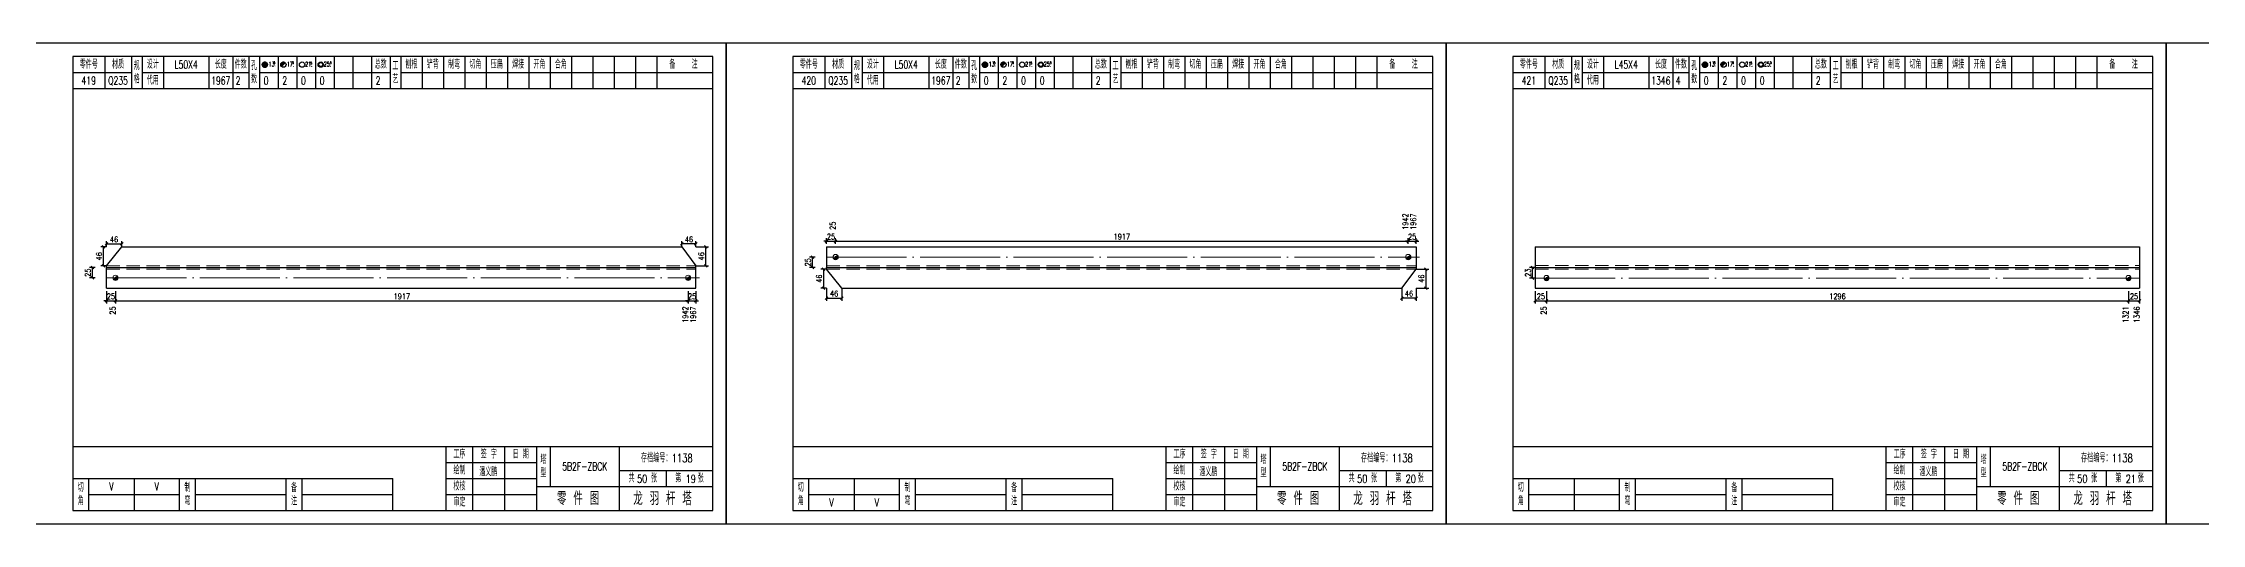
# Model space of a CAD drawing. Header units: millimetres. Extents: x 0 to 30240, y -10896 to -1348.
# Drawn here: x 4874 to 5683, y -3152 to -2972 of the extents above; entities that cross this region are included whole.
import ezdxf
from ezdxf.enums import TextEntityAlignment as Align

# ---------------------------------------------------------------- set-up
doc = ezdxf.new("R2010")
doc.units = ezdxf.units.MM
doc.header["$LTSCALE"] = 20
doc.header["$PDMODE"] = 1
doc.linetypes.add('DASHDOT2X', pattern=[1.75, 1.5, -0.125, 0, -0.125])
doc.linetypes.add('HIDDEN', pattern=[0.375, 0.25, -0.125])
for name, color, linetype, lineweight in [('1', 7, 'Continuous', 25), ('11', 3, 'Continuous', 13), ('2', 1, 'HIDDEN', 13), ('5', 1, 'Continuous', 13), ('7', 2, 'DASHDOT2X', 13)]:
    doc.layers.add(name, color=color, linetype=linetype, lineweight=lineweight)
doc.styles.get("Standard").update_dxf_attribs({"font": 'simplex', "width": 0.7, "bigfont": 'gbhzfs.shx'})
doc.styles.add('SYMBOL_TXT', font='txt.shx', dxfattribs={"width": 0.6})
doc.styles.add('TITLE_TXT', font='simplex.shx', dxfattribs={"width": 0.75, "height": 2.5, "bigfont": 'gbhzfs.shx'})
doc.dimstyles.get("Standard").update_dxf_attribs({"dimtxt": 2.1, "dimasz": 1, "dimexe": 1.05, "dimexo": 0, "dimgap": 0.63, "dimtad": 1, "dimzin": 0, "dimdsep": 46, "dimtxsty": 'standard', "dimblk": 'OBLIQUE', "dimblk1": 'OBLIQUE', "dimblk2": 'OBLIQUE', "dimcen": 0.09, "dimadec": 0, "dimazin": 0, "dimtfac": 1, "dimtdec": 1, "dimtix": 1, "dimtmove": 0, "dimatfit": 3, "dimfxl": 0, "dimtolj": 1, "dimtzin": 0, "dimarcsym": 0})
pattern_1 = [(0, (-3, 0), (0, 0.0125), [])]

# ---------------------------------------------------------------- blocks, each defined once
blk = doc.blocks.new('M12_HOLE')
h = blk.add_hatch()
h.set_pattern_fill('LINE', scale=0.1, style=0)
h.set_pattern_definition(pattern_1)
h.paths.add_polyline_path([(-5, 0, 1), (-1, 0, 1)])
at = {"color": 7}
blk.add_circle((-3, 0), 2, dxfattribs=at)
at = {"color": 7, "attachment_point": 1, "style": 'SYMBOL_TXT'}
for s, insert, char_height, width in [('13\\f??|b0|i0|c0|p54;.', (-0.1, 2.1), 3.5, 5.707), ('5', (3.7, 2.3), 1.8, 2.931)]:
    blk.add_mtext(s, dxfattribs=dict(at, insert=insert, char_height=char_height, width=width))
blk = doc.blocks.new('M16_HOLE')
h = blk.add_hatch()
h.set_pattern_fill('LINE', scale=0.1, style=0)
h.set_pattern_definition(pattern_1)
h.paths.add_polyline_path([(-1.6, 1.4, 0.668179), (-5, 0, 0.198912), (-4.4, -1.4)])
at = {"color": 7}
blk.add_circle((-3, 0), 2, dxfattribs=at)
at = {"color": 7, "attachment_point": 1, "style": 'SYMBOL_TXT'}
for s, insert, char_height, width in [('17.', (-0.4, 2.1), 3.5, 6.316), ('5', (3.6, 2.3), 1.8, 1.822)]:
    blk.add_mtext(s, dxfattribs=dict(at, insert=insert, char_height=char_height, width=width))
blk = doc.blocks.new('M20_HOLE')
at = {"color": 7}
blk.add_circle((-3, 0), 2, dxfattribs=at)
at = {"color": 7, "attachment_point": 1, "style": 'SYMBOL_TXT'}
for s, insert, char_height, width in [('21.', (-0.7, 2), 3.5, 6.074), ('5', (3.3, 2), 1.8, 1.458)]:
    blk.add_mtext(s, dxfattribs=dict(at, insert=insert, char_height=char_height, width=width))
blk = doc.blocks.new('M24_HOLE')
at = {"color": 7}
for radius in [2, 1.5]:
    blk.add_circle((-3, 0), radius, dxfattribs=at)
at = {"color": 7, "attachment_point": 1, "style": 'SYMBOL_TXT'}
for s, insert, char_height, width in [('25.', (-0.7, 2.1), 3.5, 2.429), ('5', (3.9, 2.3), 1.8, 1.944)]:
    blk.add_mtext(s, dxfattribs=dict(at, insert=insert, char_height=char_height, width=width))
blk = doc.blocks.new('JgCard')
for p, q in [((270, 180), (0, 180)), ((0, 180), (0, 0)), ((270, 0), (270, 180)), ((265, 175), (25, 175)), ((25, 175), (25, 5)), ((37, 175), (37, 163)), ((47, 175), (47, 163)), ((51, 175), (51, 163)), ((59, 175), (59, 163)), ((76, 175), (76, 163)), ((85, 175), (85, 163)), ((91, 175), (91, 163)), ((95, 175), (95, 163)), ((102, 175), (102, 163)), ((109, 175), (109, 163)), ((116, 175), (116, 163)), ((123, 175), (123, 163)), ((130, 175), (130, 163)), ((137, 175), (137, 163)), ((144, 175), (144, 163)), ((148, 175), (148, 163)), ((156, 175), (156, 163)), ((164, 175), (164, 163)), ((172, 175), (172, 163)), ((180, 175), (180, 163)), ((188, 175), (188, 163)), ((196, 175), (196, 163)), ((204, 175), (204, 163)), ((212, 175), (212, 163)), ((220, 175), (220, 163)), ((228, 175), (228, 163)), ((236, 175), (236, 163)), ((244, 175), (244, 163)), ((265, 5), (265, 175)), ((25, 169), (47, 169)), ((25, 163), (265, 163)), ((51, 169), (91, 169)), ((95, 169), (144, 169)), ((148, 169), (265, 169)), ((25, 29), (265, 29)), ((165, 5), (165, 29)), ((175, 5), (175, 29)), ((187, 5), (187, 29)), ((199, 5), (199, 29)), ((204, 29), (204, 14)), ((230, 5), (230, 29)), ((25, 17), (145, 17)), ((31, 5), (31, 17)), ((48, 17), (48, 5)), ((65, 5), (65, 17)), ((71, 5), (71, 17)), ((105, 5), (105, 17)), ((111, 5), (111, 17)), ((145, 5), (145, 17)), ((165, 23), (199, 23)), ((165, 17), (199, 17)), ((230, 20), (265, 20)), ((247.5, 20), (247.5, 14)), ((31, 11), (65, 11)), ((71, 11), (105, 11)), ((111, 11), (145, 11)), ((165, 11), (199, 11)), ((199, 14), (265, 14)), ((0, 0), (270, 0)), ((25, 5), (265, 5))]:
    blk.add_line(p, q)
blk.add_lwpolyline([(96.03, 171.99, -1), (98.03, 171.99, -1)], format="xyb", close=True)
blk.add_point((145, 96))
at = {"xscale": 0.5, "yscale": 0.5, "zscale": 0.5}
for name, p in [('M12_HOLE', (98.53, 171.99)), ('M16_HOLE', (105.5, 172)), ('M20_HOLE', (112.5, 172)), ('M24_HOLE', (119.5, 172))]:
    blk.add_blockref(name, p, dxfattribs=at)
at = {"style": 'TITLE_TXT', "width": 0.75}
for s, height, p in [('存档编号：1138', 3.076, (238.02, 23.07)), ('潘义鹏', 3, (177.45, 17.91)), ('龙 羽 杆 塔', 5, (235.17, 6.97))]:
    blk.add_text(s, height=height, dxfattribs=at).set_placement(p)
at = {"attachment_point": 5, "style": 'TITLE_TXT'}
for s, insert, char_height, width in [('零件号', (31, 172), 3, 15), ('材质', (42, 172), 3, 8), ('规格', (49, 169), 3, 4), ('设计', (55, 172), 3, 8), ('长度', (80.5, 172), 3, 8), ('件数', (88, 172), 3, 6), ('孔数', (93, 169), 3, 4), ('总数', (140.5, 172), 3, 7), ('工\\P艺', (146, 169), 3, 4), ('刨根', (152, 172), 3, 8), ('铲背', (160, 172), 3, 8), ('制弯', (168, 172), 3, 8), ('切角', (176, 172), 3, 8), ('压扁', (184, 172), 3, 8), ('焊接', (192, 172), 3, 8), ('开角', (200, 172), 3, 8), ('合角', (208, 172), 3, 8), ('备    注', (254, 172), 3, 22), ('代用', (55, 166), 3, 8), ('工序', (170, 26), 3, 10), ('签 字', (181, 26), 3, 12), ('日 期', (193, 26), 3, 12), ('塔\\P型', (201.5, 21.5), 3, 5), ('绘制', (170, 20), 3, 10), ('共    张', (238.75, 17), 3, 17.5), ('第    张', (256.25, 17), 3, 17.5), ('切\\P角', (28, 11), 3, 6), ('制\\P弯', (68, 11), 3, 6), ('备\\P注', (108, 11), 3, 6), ('校核', (170, 14), 3, 10), ('审定', (170, 8), 3, 10), ('零 件 图', (214.5, 9.5), 5, 31)]:
    blk.add_mtext(s, dxfattribs=dict(at, insert=insert, char_height=char_height, width=width))
blk = doc.blocks.new('M16')
for p, q in [((-0.71, -0.71), (0.71, 0.71)), ((-0.4, 0), (0.4, 0)), ((0, 0.4), (0, -0.4))]:
    blk.add_line(p, q)
blk.add_circle((0, 0), 1)
for radius in [0.8, 0.6, 0.4, 0.2]:
    blk.add_arc((0, 0), radius, 225, 45)
blk = doc.blocks.new('_Oblique')
at = {"color": 0, "linetype": 'ByBlock', "lineweight": -2}
blk.add_line((-0.5, -0.5), (0.5, 0.5), dxfattribs=at)
blk = doc.blocks.new('*D2079')
at = {"layer": '11', "color": 0, "lineweight": -2}
for p, q in [((4897.6, -3064.98), (4897.6, -3069.71)), ((4901.04, -3064.98), (4901.04, -3069.71)), ((4897.6, -3068.66), (4896.6, -3068.66)), ((4897.6, -3068.66), (4901.04, -3068.66)), ((4901.04, -3068.66), (4902.04, -3068.66))]:
    blk.add_line(p, q, dxfattribs=at)
at = {"layer": 'Defpoints', "color": 0}
for p in [(4897.6, -3064.98), (4901.04, -3064.98), (4901.04, -3068.66)]:
    blk.add_point(p, dxfattribs=at)
at = {"layer": '11', "color": 0, "lineweight": -2}
blk.add_blockref('_Oblique', (4897.6, -3068.66), dxfattribs=at)
at = {"layer": '11', "color": 0, "lineweight": -2, "rotation": 180}
blk.add_blockref('_Oblique', (4901.04, -3068.66), dxfattribs=at)
at = {"layer": '11', "color": 0, "insert": (4899.32, -3066.98), "char_height": 2.1, "attachment_point": 5}
blk.add_mtext('\\A1;25', dxfattribs=at)
blk = doc.blocks.new('*D2081')
at = {"layer": '11', "color": 0, "lineweight": -2}
for p, q in [((5115.76, -3064.98), (5115.76, -3069.71)), ((5118.7, -3064.98), (5118.7, -3069.71)), ((5115.76, -3068.66), (5114.76, -3068.66)), ((5115.76, -3068.66), (5118.7, -3068.66)), ((5118.7, -3068.66), (5119.7, -3068.66))]:
    blk.add_line(p, q, dxfattribs=at)
at = {"layer": 'Defpoints', "color": 0}
for p in [(5115.76, -3064.98), (5118.7, -3064.98), (5118.7, -3068.66)]:
    blk.add_point(p, dxfattribs=at)
at = {"layer": '11', "color": 0, "lineweight": -2}
blk.add_blockref('_Oblique', (5115.76, -3068.66), dxfattribs=at)
at = {"layer": '11', "color": 0, "lineweight": -2, "rotation": 180}
blk.add_blockref('_Oblique', (5118.7, -3068.66), dxfattribs=at)
at = {"layer": '11', "color": 0, "insert": (5117.23, -3066.98), "char_height": 2.1, "attachment_point": 5}
blk.add_mtext('\\A1;25', dxfattribs=at)
blk = doc.blocks.new('*D2085')
at = {"layer": '11', "color": 0, "lineweight": -2}
for p, q in [((5113.42, -3048.39), (5113.42, -3046.29)), ((5118.7, -3047.34), (5113.42, -3047.34)), ((5118.7, -3048.39), (5118.7, -3046.29))]:
    blk.add_line(p, q, dxfattribs=at)
at = {"layer": 'Defpoints', "color": 0}
for p in [(5113.42, -3047.34), (5113.42, -3048.39), (5118.7, -3048.39)]:
    blk.add_point(p, dxfattribs=at)
at = {"layer": '11', "color": 0, "lineweight": -2, "rotation": 180}
blk.add_blockref('_Oblique', (5113.42, -3047.34), dxfattribs=at)
at = {"layer": '11', "color": 0, "lineweight": -2}
blk.add_blockref('_Oblique', (5118.7, -3047.34), dxfattribs=at)
at = {"layer": '11', "color": 0, "insert": (5116.06, -3045.66), "char_height": 2.1, "attachment_point": 5}
blk.add_mtext('\\A1;46', dxfattribs=at)
blk = doc.blocks.new('*D2087')
at = {"layer": '11', "color": 0, "lineweight": -2}
for p, q in [((5167.6, -3046.29), (5166.6, -3046.29)), ((5167.6, -3047.34), (5167.6, -3045.24)), ((5167.6, -3046.29), (5171.04, -3046.29)), ((5171.04, -3047.34), (5171.04, -3045.24)), ((5171.04, -3046.29), (5172.04, -3046.29))]:
    blk.add_line(p, q, dxfattribs=at)
at = {"layer": 'Defpoints', "color": 0}
for p in [(5167.6, -3047.34), (5171.04, -3046.29), (5171.04, -3047.34)]:
    blk.add_point(p, dxfattribs=at)
at = {"layer": '11', "color": 0, "lineweight": -2}
blk.add_blockref('_Oblique', (5167.6, -3046.29), dxfattribs=at)
at = {"layer": '11', "color": 0, "lineweight": -2, "rotation": 180}
blk.add_blockref('_Oblique', (5171.04, -3046.29), dxfattribs=at)
at = {"layer": '11', "color": 0, "insert": (5169.32, -3044.61), "char_height": 2.1, "attachment_point": 5}
blk.add_mtext('\\A1;25', dxfattribs=at)
blk = doc.blocks.new('*D2089')
at = {"layer": '11', "color": 0, "lineweight": -2}
for p, q in [((5385.76, -3046.29), (5384.76, -3046.29)), ((5385.76, -3047.34), (5385.76, -3045.24)), ((5385.76, -3046.29), (5388.7, -3046.29)), ((5388.7, -3047.34), (5388.7, -3045.24)), ((5388.7, -3046.29), (5389.7, -3046.29))]:
    blk.add_line(p, q, dxfattribs=at)
at = {"layer": 'Defpoints', "color": 0}
for p in [(5385.76, -3047.34), (5388.7, -3046.29), (5388.7, -3047.34)]:
    blk.add_point(p, dxfattribs=at)
at = {"layer": '11', "color": 0, "lineweight": -2}
blk.add_blockref('_Oblique', (5385.76, -3046.29), dxfattribs=at)
at = {"layer": '11', "color": 0, "lineweight": -2, "rotation": 180}
blk.add_blockref('_Oblique', (5388.7, -3046.29), dxfattribs=at)
at = {"layer": '11', "color": 0, "insert": (5387.23, -3044.61), "char_height": 2.1, "attachment_point": 5}
blk.add_mtext('\\A1;25', dxfattribs=at)
blk = doc.blocks.new('*D2090')
at = {"layer": '11', "color": 0, "lineweight": -2}
for p, q in [((5167.6, -3056.78), (5165.5, -3056.78)), ((5166.55, -3056.78), (5166.55, -3063.93)), ((5167.6, -3063.93), (5165.5, -3063.93))]:
    blk.add_line(p, q, dxfattribs=at)
at = {"layer": 'Defpoints', "color": 0}
for p in [(5167.6, -3056.78), (5166.55, -3063.93), (5167.6, -3063.93)]:
    blk.add_point(p, dxfattribs=at)
at = {"layer": '11', "color": 0, "lineweight": -2}
for p, rotation in [((5166.55, -3056.78), 90), ((5166.55, -3063.93), 270)]:
    blk.add_blockref('_Oblique', p, dxfattribs=dict(at, rotation=rotation))
at = {"layer": '11', "color": 0, "insert": (5164.87, -3060.36), "char_height": 2.1, "attachment_point": 5, "rotation": 90}
blk.add_mtext('\\A1;46', dxfattribs=at)
blk = doc.blocks.new('*D2092')
at = {"layer": '11', "color": 0, "lineweight": -2}
for p, q in [((5388.7, -3056.78), (5393.43, -3056.78)), ((5392.38, -3056.78), (5392.38, -3063.93)), ((5388.7, -3063.93), (5393.43, -3063.93))]:
    blk.add_line(p, q, dxfattribs=at)
at = {"layer": 'Defpoints', "color": 0}
for p in [(5388.7, -3056.78), (5388.7, -3063.93), (5392.38, -3063.93)]:
    blk.add_point(p, dxfattribs=at)
at = {"layer": '11', "color": 0, "lineweight": -2}
for p, rotation in [((5392.38, -3056.78), 90), ((5392.38, -3063.93), 270)]:
    blk.add_blockref('_Oblique', p, dxfattribs=dict(at, rotation=rotation))
at = {"layer": '11', "color": 0, "insert": (5390.7, -3060.36), "char_height": 2.1, "attachment_point": 5, "rotation": 90}
blk.add_mtext('\\A1;46', dxfattribs=at)
blk = doc.blocks.new('*D2093')
at = {"layer": '11', "color": 0, "lineweight": -2}
for p, q in [((5383.42, -3063.93), (5383.42, -3068.66)), ((5388.7, -3067.61), (5383.42, -3067.61)), ((5388.7, -3063.93), (5388.7, -3068.66))]:
    blk.add_line(p, q, dxfattribs=at)
at = {"layer": 'Defpoints', "color": 0}
for p in [(5383.42, -3063.93), (5383.42, -3067.61), (5388.7, -3063.93)]:
    blk.add_point(p, dxfattribs=at)
at = {"layer": '11', "color": 0, "lineweight": -2, "rotation": 180}
blk.add_blockref('_Oblique', (5383.42, -3067.61), dxfattribs=at)
at = {"layer": '11', "color": 0, "lineweight": -2}
blk.add_blockref('_Oblique', (5388.7, -3067.61), dxfattribs=at)
at = {"layer": '11', "color": 0, "insert": (5386.06, -3065.93), "char_height": 2.1, "attachment_point": 5}
blk.add_mtext('\\A1;46', dxfattribs=at)

msp = doc.modelspace()

# ---------------------------------------------------------------- linework, layer by layer
at = {"layer": '1'}
for p, q in [((4897.6, -3055.541), (4903.392, -3048.392)), ((4903.392, -3048.392), (5113.423, -3048.392)), ((5113.423, -3048.392), (5118.7, -3055.541)), ((5167.6, -3048.392), (5167.6, -3056.162)), ((5167.6, -3048.392), (5388.7, -3048.392)), ((5388.7, -3048.392), (5388.7, -3056.162)), ((5433.4, -3048.392), (5433.4, -3063.932)), ((5433.4, -3048.392), (5660, -3048.392)), ((5660, -3048.392), (5660, -3063.932)), ((4897.6, -3056.162), (4897.6, -3055.541)), ((4897.6, -3063.932), (4897.6, -3056.162)), ((4897.6, -3056.162), (5118.7, -3056.162)), ((5118.7, -3056.162), (5118.7, -3055.541)), ((5118.7, -3063.932), (5118.7, -3056.162)), ((5167.6, -3056.784), (5167.6, -3056.162)), ((5167.6, -3056.162), (5388.7, -3056.162)), ((5173.392, -3063.932), (5167.6, -3056.784)), ((5383.423, -3063.932), (5388.7, -3056.784)), ((5388.7, -3056.162), (5388.7, -3056.784)), ((5433.4, -3056.162), (5660, -3056.162)), ((4897.6, -3063.932), (5118.7, -3063.932)), ((5173.392, -3063.932), (5383.423, -3063.932)), ((5433.4, -3063.932), (5660, -3063.932))]:
    msp.add_line(p, q, dxfattribs=at)
at = {"layer": '2'}
for p, q in [((4897.6, -3055.541), (5118.7, -3055.541)), ((4897.6, -3056.784), (5118.7, -3056.784)), ((5167.6, -3055.541), (5388.7, -3055.541)), ((5167.6, -3056.784), (5388.7, -3056.784)), ((5433.4, -3055.472), (5660, -3055.472)), ((5433.4, -3056.853), (5660, -3056.853))]:
    msp.add_line(p, q, dxfattribs=at)
at = {"layer": '7'}
for p, q in [((5167.6, -3052.277), (5389.96, -3052.277)), ((4897.6, -3060.047), (5119.96, -3060.047)), ((5433.4, -3060.134), (5660.044, -3060.134))]:
    msp.add_line(p, q, dxfattribs=at)

# ---------------------------------------------------------------- block references
at = {"layer": '1'}
for p in [(4860, -3152.162), (5130, -3152.162), (5400, -3152.162), (5670, -3152.162)]:
    msp.add_blockref('JgCard', p, dxfattribs=at)
at = {"layer": '5'}
for p in [(5171.04, -3052.277), (5385.76, -3052.277), (4901.04, -3060.047), (5115.76, -3060.047), (5437.61, -3060.134), (5655.844, -3060.134)]:
    msp.add_blockref('M16', p, dxfattribs=at)

# ---------------------------------------------------------------- texts
at = {"style": 'TITLE_TXT', "width": 0.75}
for s, p in [('50', (5096.602, -3136.805)), ('19', (5114.791, -3136.851)), ('50', (5366.602, -3136.805)), ('20', (5384.791, -3136.851)), ('50', (5636.602, -3136.805)), ('21', (5654.791, -3136.851))]:
    msp.add_text(s, height=3, dxfattribs=at).set_placement(p)
at = {"layer": '1', "width": 0.7}
for s, p in [('L50X4', (4927.5, -2980.162)), ('L50X4', (5197.5, -2980.162)), ('L45X4', (5467.5, -2980.162)), ('419', (4891, -2986.162)), ('Q235', (4902, -2986.162)), ('1967', (4940.5, -2986.162)), ('2', (4947, -2986.162)), ('0', (4957.5, -2986.162)), ('2', (4964.5, -2986.162)), ('0', (4971.5, -2986.162)), ('0', (4978.5, -2986.162)), ('2', (4999.5, -2986.162)), ('420', (5161, -2986.162)), ('Q235', (5172, -2986.162)), ('1967', (5210.5, -2986.162)), ('2', (5217, -2986.162)), ('0', (5227.5, -2986.162)), ('2', (5234.5, -2986.162)), ('0', (5241.5, -2986.162)), ('0', (5248.5, -2986.162)), ('2', (5269.5, -2986.162)), ('421', (5431, -2986.162)), ('Q235', (5442, -2986.162)), ('1346', (5480.5, -2986.162)), ('4', (5487, -2986.162)), ('0', (5497.5, -2986.162)), ('2', (5504.5, -2986.162)), ('0', (5511.5, -2986.162)), ('0', (5518.5, -2986.162)), ('2', (5539.5, -2986.162)), ('V', (4899.5, -3138.162)), ('V', (4916.5, -3138.162)), ('V', (5169.5, -3144.162)), ('V', (5186.5, -3144.162))]:
    msp.add_text(s, height=3, dxfattribs=at).set_placement(p, align=Align.MIDDLE_CENTER)
for s, p in [('25', (5171.042, -3042.092)), ('1942', (5385.777, -3042.092)), ('1967', (5388.7, -3042.092))]:
    msp.add_text(s, height=2.1, rotation=90, dxfattribs=at).set_placement(p)
for s, p in [('25', (4901.042, -3070.757)), ('1942', (5115.777, -3070.757)), ('1967', (5118.7, -3070.757)), ('25', (5437.61, -3070.757)), ('1321', (5655.79, -3070.757)), ('1346', (5660, -3070.757))]:
    msp.add_text(s, height=2.1, rotation=90, dxfattribs=at).set_placement(p, align=Align.RIGHT)
at = {"layer": '1', "char_height": 3, "width": 26, "attachment_point": 5}
for insert in [(5077, -3130.662), (5347, -3130.662), (5617, -3130.662)]:
    msp.add_mtext('5B2F-ZBCK', dxfattribs=dict(at, insert=insert))

# ---------------------------------------------------------------- dimensions: what is measured, and where the dimension line sits
at = {"layer": '1'}
for base, p1, p2, text in [((4892.35, -3056.162), (4893.35, -3060.047), (4893.35, -3056.162), '25'), ((5162.35, -3052.277), (5163.35, -3056.162), (5163.35, -3052.277), '25'), ((5432.35, -3056.162), (5433.35, -3060.134), (5433.35, -3056.162), '23')]:
    msp.add_linear_dim(base=base, p1=p1, p2=p2, angle=90, text=text, dimstyle='standard', dxfattribs=at).render()
at = {"layer": '11'}
for base, p1, p2, text, picture, middle in [((5171.04, -3046.292), (5167.6, -3047.342), (5171.04, -3047.342), '25', '*D2087', (5169.32, -3044.612)), ((5388.7, -3046.292), (5385.76, -3047.342), (5388.7, -3047.342), '25', '*D2089', (5387.23, -3044.612)), ((5113.423, -3047.342), (5118.7, -3048.392), (5113.423, -3048.392), '46', '*D2085', (5116.062, -3045.662)), ((4901.04, -3068.657), (4897.6, -3064.982), (4901.04, -3064.982), '25', '*D2079', (4899.32, -3066.977)), ((5118.7, -3068.657), (5115.76, -3064.982), (5118.7, -3064.982), '25', '*D2081', (5117.23, -3066.977)), ((5383.423, -3067.607), (5388.7, -3063.932), (5383.423, -3063.932), '46', '*D2093', (5386.062, -3065.927))]:
    dim = msp.add_linear_dim(base=base, p1=p1, p2=p2, text=text, dimstyle='standard', dxfattribs=at)
    dim.commit()
    dim.dimension.update_dxf_attribs({"geometry": picture, "text_midpoint": middle})
for base, p1, p2, text in [((5385.76, -3046.292), (5171.04, -3047.342), (5385.76, -3047.342), '1917'), ((4903.392, -3047.342), (4897.6, -3048.392), (4903.392, -3048.392), '46'), ((5115.76, -3068.657), (4901.04, -3064.982), (5115.76, -3064.982), '1917'), ((5173.392, -3067.607), (5167.6, -3063.932), (5173.392, -3063.932), '46'), ((5437.61, -3068.657), (5433.4, -3064.982), (5437.61, -3064.982), '25'), ((5655.844, -3068.657), (5437.61, -3064.982), (5655.844, -3064.982), '1296'), ((5660, -3068.657), (5655.844, -3064.982), (5660, -3064.982), '25')]:
    msp.add_linear_dim(base=base, p1=p1, p2=p2, text=text, dimstyle='standard', dxfattribs=at).render()
for base, p1, p2 in [((4896.55, -3048.392), (4897.6, -3055.541), (4897.6, -3048.392)), ((5122.375, -3048.392), (5118.7, -3055.541), (5118.7, -3048.392))]:
    msp.add_linear_dim(base=base, p1=p1, p2=p2, angle=90, text='46', dimstyle='standard', dxfattribs=at).render()
for base, p1, p2, picture, middle in [((5166.55, -3063.932), (5167.6, -3056.784), (5167.6, -3063.932), '*D2090', (5164.87, -3060.358)), ((5392.375, -3063.932), (5388.7, -3056.784), (5388.7, -3063.932), '*D2092', (5390.695, -3060.358))]:
    dim = msp.add_linear_dim(base=base, p1=p1, p2=p2, angle=90, text='46', dimstyle='standard', dxfattribs=at)
    dim.commit()
    dim.dimension.update_dxf_attribs({"geometry": picture, "text_midpoint": middle})

doc.saveas('drawing.dxf')
